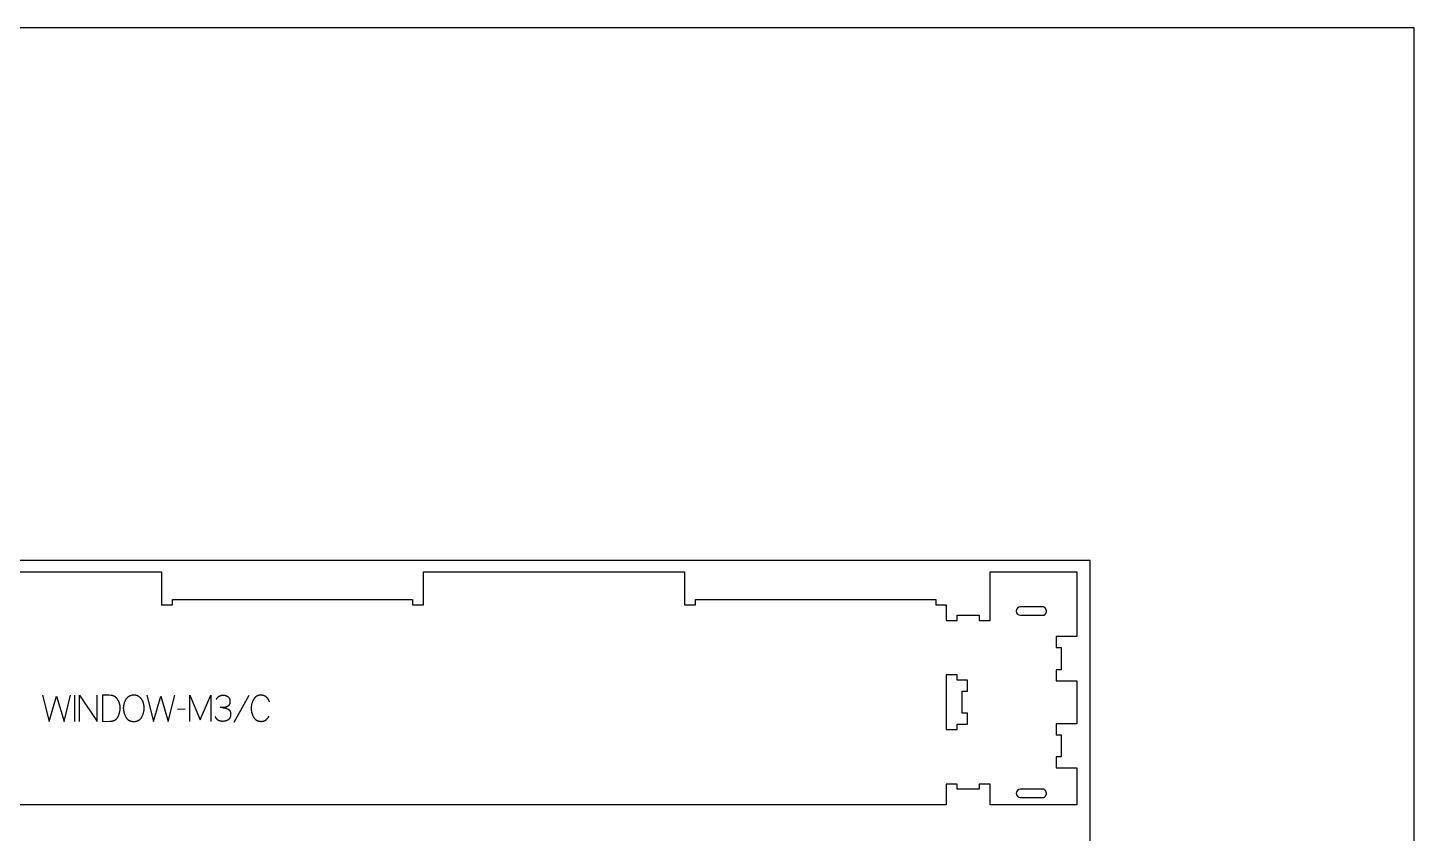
# Model space of a CAD drawing. Extents: x 0 to 4485, y 0 to 8771.
# Drawn here: x 1593 to 3183, y 4670 to 5593 of the extents above; entities that cross this region are included whole.
import ezdxf

# ---------------------------------------------------------------- set-up
doc = ezdxf.new("R2010")
doc.units = 0
for name, color, linetype in [('0_SHEET_SPRUCEPLY_2440X122', 1, 'CONTINUOUS'), ('1_ANYTOOL_1MMDEEP_LABELS_S', 2, 'CONTINUOUS'), ('3_ANYTOOL_CUTTHROUGH_INSID', 4, 'CONTINUOUS'), ('4_ANYTOOL_CUTTHROUGH_OUTSI', 5, 'CONTINUOUS'), ('DONOTCUT', 7, 'CONTINUOUS')]:
    doc.layers.add(name, color=color, linetype=linetype)

msp = doc.modelspace()

# ---------------------------------------------------------------- linework, layer by layer
at = {"layer": '0_SHEET_SPRUCEPLY_2440X122'}
msp.add_lwpolyline([(371.7, 4982.6), (371.7, 3762.6), (2811.7, 3762.6), (2811.7, 4982.6)], close=True, dxfattribs=at)
at = {"layer": '1_ANYTOOL_1MMDEEP_LABELS_S', "color": 2}
for points in [[(1610.1, 4827.9), (1617.8, 4797.9), (1626.2, 4827), (1634.7, 4797.9), (1642.2, 4827.9)], [(1646.6, 4827.9), (1646.6, 4797.9)], [(1652.6, 4797.9), (1652.6, 4827.9), (1672.6, 4797.9), (1672.6, 4827.9)], [(1729.5, 4827.9), (1737.2, 4797.9), (1745.6, 4827), (1754.1, 4797.9), (1761.6, 4827.9)], [(1779, 4797.9), (1779, 4827.9), (1791, 4799.6), (1803, 4827.8), (1803, 4797.9)], [(1809.2, 4823), (1809.4, 4823.3), (1809.6, 4823.6), (1809.7, 4823.9), (1809.9, 4824.2), (1810.1, 4824.4), (1810.3, 4824.7), (1810.5, 4824.9), (1810.6, 4825), (1810.7, 4825.2), (1810.8, 4825.3), (1810.9, 4825.4), (1811, 4825.5), (1811.1, 4825.6), (1811.2, 4825.7), (1811.3, 4825.8), (1811.4, 4825.9), (1811.5, 4826), (1811.7, 4826.1), (1811.8, 4826.2), (1811.9, 4826.3), (1812, 4826.4), (1812.1, 4826.5), (1812.3, 4826.5), (1812.4, 4826.6), (1812.5, 4826.7), (1812.6, 4826.8), (1812.8, 4826.9), (1812.9, 4826.9), (1813, 4827), (1813.2, 4827.1), (1813.3, 4827.1), (1813.5, 4827.2), (1813.6, 4827.2), (1813.7, 4827.3), (1813.9, 4827.4), (1814, 4827.4), (1814.2, 4827.5), (1814.3, 4827.5), (1814.5, 4827.5), (1814.8, 4827.6), (1815.1, 4827.7), (1815.4, 4827.8), (1815.7, 4827.8), (1816, 4827.9), (1816.4, 4827.9), (1816.7, 4827.9), (1817.1, 4827.9), (1817.4, 4827.9), (1817.6, 4827.9), (1817.8, 4827.9), (1818, 4827.9), (1818.2, 4827.9), (1818.4, 4827.9), (1818.6, 4827.9), (1818.8, 4827.8), (1819, 4827.8), (1819.2, 4827.8), (1819.4, 4827.8), (1819.6, 4827.7), (1819.8, 4827.7), (1820, 4827.6), (1820.1, 4827.6), (1820.3, 4827.5), (1820.5, 4827.5), (1820.7, 4827.4), (1820.8, 4827.3), (1821, 4827.3), (1821.2, 4827.2), (1821.3, 4827.1), (1821.5, 4827), (1821.6, 4827), (1821.8, 4826.9), (1821.9, 4826.8), (1822.1, 4826.7), (1822.2, 4826.6), (1822.4, 4826.5), (1822.5, 4826.4), (1822.7, 4826.3), (1822.8, 4826.2), (1822.9, 4826), (1823.1, 4825.9), (1823.2, 4825.8), (1823.3, 4825.7), (1823.4, 4825.6), (1823.5, 4825.4), (1823.6, 4825.3), (1823.7, 4825.1), (1823.8, 4825), (1823.9, 4824.9), (1824, 4824.7), (1824.1, 4824.6), (1824.2, 4824.4), (1824.3, 4824.3), (1824.4, 4824.1), (1824.4, 4823.9), (1824.5, 4823.8), (1824.6, 4823.6), (1824.6, 4823.4), (1824.7, 4823.3), (1824.7, 4823.1), (1824.8, 4822.9), (1824.8, 4822.7), (1824.9, 4822.5), (1824.9, 4822.3), (1824.9, 4822.1), (1824.9, 4821.9), (1825, 4821.7), (1825, 4821.5), (1825, 4821.3), (1825, 4821.1), (1825, 4820.9), (1825, 4820.3), (1825, 4820), (1825, 4819.7), (1824.9, 4819.4), (1824.9, 4819.1), (1824.9, 4818.9), (1824.8, 4818.8), (1824.8, 4818.6), (1824.8, 4818.5), (1824.7, 4818.4), (1824.7, 4818.2), (1824.7, 4818.1), (1824.6, 4818), (1824.6, 4817.9), (1824.5, 4817.7), (1824.5, 4817.6), (1824.5, 4817.5), (1824.4, 4817.4), (1824.4, 4817.3), (1824.3, 4817.2), (1824.2, 4817), (1824.2, 4816.9), (1824.1, 4816.8), (1824.1, 4816.7), (1824, 4816.6), (1823.9, 4816.5), (1823.8, 4816.4), (1823.7, 4816.3), (1823.5, 4816.1), (1823.4, 4815.9), (1823.2, 4815.8), (1823.1, 4815.7), (1823.1, 4815.6), (1823, 4815.5), (1822.9, 4815.5), (1822.8, 4815.4), (1822.7, 4815.3), (1822.6, 4815.3), (1822.5, 4815.2), (1822.5, 4815.1), (1822.4, 4815.1), (1822.3, 4815), (1822.2, 4815), (1822.1, 4814.9), (1822, 4814.9), (1821.9, 4814.8), (1821.8, 4814.7), (1821.7, 4814.7), (1821.6, 4814.6), (1821.5, 4814.6), (1821.4, 4814.6), (1821.3, 4814.5), (1821.2, 4814.5), (1821, 4814.4), (1820.8, 4814.3), (1820.5, 4814.3), (1820.3, 4814.2), (1820.1, 4814.1), (1819.9, 4814.1), (1819.6, 4814), (1819.4, 4814), (1819.2, 4813.9), (1819, 4813.9), (1818.7, 4813.9), (1818.5, 4813.8), (1818.2, 4813.8), (1818, 4813.8), (1817.8, 4813.8), (1817.5, 4813.8), (1817.3, 4813.7), (1813.6, 4813.7)], [(1846.8, 4827.5), (1829.6, 4796.7)], [(1870.4, 4820.4), (1870.2, 4820.8), (1870.1, 4821.2), (1869.9, 4821.6), (1869.7, 4822), (1869.5, 4822.4), (1869.3, 4822.7), (1869.1, 4823.1), (1868.8, 4823.4), (1868.6, 4823.7), (1868.3, 4824.1), (1868.1, 4824.4), (1867.8, 4824.7), (1867.5, 4825), (1867.2, 4825.3), (1866.9, 4825.5), (1866.6, 4825.8), (1866.5, 4825.9), (1866.3, 4826.1), (1866.2, 4826.2), (1866, 4826.3), (1865.8, 4826.4), (1865.7, 4826.5), (1865.5, 4826.6), (1865.3, 4826.7), (1865.1, 4826.8), (1865, 4826.9), (1864.8, 4827), (1864.6, 4827.1), (1864.4, 4827.2), (1864.2, 4827.3), (1864, 4827.3), (1863.9, 4827.4), (1863.7, 4827.5), (1863.5, 4827.5), (1863.3, 4827.6), (1863.1, 4827.6), (1862.9, 4827.7), (1862.7, 4827.7), (1862.5, 4827.8), (1862.3, 4827.8), (1862.1, 4827.8), (1861.8, 4827.9), (1861.6, 4827.9), (1861.4, 4827.9), (1861.2, 4827.9), (1861, 4827.9), (1860.8, 4827.9), (1860.5, 4827.9), (1860.2, 4827.9), (1859.8, 4827.9), (1859.5, 4827.9), (1859.2, 4827.9), (1858.9, 4827.8), (1858.6, 4827.8), (1858.2, 4827.7), (1857.9, 4827.6), (1857.6, 4827.6), (1857.3, 4827.5), (1857.1, 4827.4), (1856.8, 4827.3), (1856.5, 4827.2), (1856.3, 4827.1), (1856.2, 4827), (1856.1, 4827), (1855.9, 4826.9), (1855.8, 4826.8), (1855.7, 4826.8), (1855.6, 4826.7), (1855.4, 4826.6), (1855.3, 4826.5), (1855.2, 4826.5), (1855, 4826.4), (1854.9, 4826.3), (1854.8, 4826.2), (1854.7, 4826.1), (1854.4, 4825.9), (1854.2, 4825.7), (1854, 4825.5), (1853.8, 4825.3), (1853.6, 4825.1), (1853.3, 4824.8), (1853.1, 4824.6), (1852.9, 4824.3), (1852.7, 4824.1), (1852.6, 4823.8), (1852.4, 4823.5), (1852.2, 4823.2), (1851.9, 4822.7), (1851.5, 4822.1), (1851.2, 4821.5), (1851, 4820.8), (1850.7, 4820.2), (1850.5, 4819.6), (1850.3, 4819), (1850.1, 4818.3), (1849.9, 4817.7), (1849.8, 4817), (1849.7, 4816.4), (1849.6, 4815.7), (1849.5, 4815), (1849.4, 4814.3), (1849.4, 4813.6), (1849.4, 4812.9), (1849.4, 4812.2), (1849.4, 4811.5), (1849.5, 4810.9), (1849.6, 4810.2), (1849.7, 4809.5), (1849.8, 4808.9), (1849.9, 4808.2), (1850, 4807.9), (1850.1, 4807.6), (1850.2, 4807.2), (1850.3, 4806.9), (1850.4, 4806.6), (1850.5, 4806.3), (1850.6, 4806), (1850.7, 4805.7), (1851, 4805), (1851.3, 4804.4), (1851.6, 4803.8), (1851.9, 4803.2), (1852.2, 4802.6), (1852.4, 4802.3), (1852.6, 4802.1), (1852.8, 4801.8), (1853, 4801.5), (1853.2, 4801.3), (1853.4, 4801), (1853.6, 4800.8), (1853.8, 4800.6), (1854.1, 4800.4), (1854.3, 4800.2), (1854.5, 4800), (1854.7, 4799.9), (1854.8, 4799.8), (1854.9, 4799.7), (1855, 4799.6), (1855.2, 4799.5), (1855.3, 4799.4), (1855.4, 4799.3), (1855.6, 4799.3), (1855.7, 4799.2), (1855.8, 4799.1), (1856, 4799), (1856.1, 4799), (1856.4, 4798.8), (1856.7, 4798.7), (1856.9, 4798.6), (1857.2, 4798.5), (1857.5, 4798.4), (1857.9, 4798.3), (1858.2, 4798.2), (1858.5, 4798.2), (1858.8, 4798.1), (1859.1, 4798), (1859.5, 4798), (1859.8, 4798), (1860.2, 4798), (1860.5, 4797.9), (1860.9, 4797.9), (1861.3, 4797.9), (1861.6, 4798), (1861.8, 4798), (1862, 4798), (1862.2, 4798), (1862.4, 4798), (1862.5, 4798.1), (1862.7, 4798.1), (1862.9, 4798.1), (1863.1, 4798.2), (1863.2, 4798.2), (1863.4, 4798.2), (1863.6, 4798.3), (1863.7, 4798.3), (1863.9, 4798.4), (1864, 4798.5), (1864.2, 4798.5), (1864.4, 4798.6), (1864.5, 4798.6), (1864.7, 4798.7), (1864.8, 4798.8), (1865, 4798.9), (1865.1, 4798.9), (1865.3, 4799), (1865.4, 4799.1), (1865.6, 4799.2), (1865.7, 4799.3), (1865.8, 4799.4), (1866, 4799.5), (1866.1, 4799.6), (1866.4, 4799.8), (1866.6, 4800), (1866.9, 4800.2), (1867.1, 4800.4), (1867.4, 4800.7), (1867.6, 4800.9), (1867.8, 4801.2), (1868.1, 4801.4), (1868.3, 4801.7), (1868.5, 4802), (1868.7, 4802.2), (1868.9, 4802.5), (1869.1, 4802.8), (1869.3, 4803.1), (1869.5, 4803.4), (1869.7, 4803.8)], [(1773.8, 4811.8), (1765, 4811.7)], [(1816.3, 4813.7), (1816.8, 4813.7), (1817.2, 4813.6), (1817.6, 4813.6), (1818.1, 4813.5), (1818.5, 4813.5), (1818.9, 4813.4), (1819.3, 4813.3), (1819.7, 4813.2), (1820.1, 4813.1), (1820.5, 4812.9), (1820.9, 4812.8), (1821.3, 4812.7), (1821.7, 4812.5), (1822.1, 4812.3), (1822.4, 4812.2), (1822.8, 4812), (1823, 4811.9), (1823.2, 4811.8), (1823.3, 4811.7), (1823.3, 4811.7), (1823.4, 4811.6), (1823.5, 4811.5), (1823.6, 4811.5), (1823.7, 4811.4), (1823.7, 4811.4), (1823.8, 4811.3), (1823.9, 4811.2), (1824, 4811.2), (1824, 4811.1), (1824.1, 4811), (1824.2, 4811), (1824.2, 4810.9), (1824.3, 4810.8), (1824.4, 4810.8), (1824.4, 4810.7), (1824.5, 4810.6), (1824.6, 4810.5), (1824.6, 4810.5), (1824.7, 4810.4), (1824.7, 4810.3), (1824.8, 4810.2), (1824.8, 4810.1), (1824.9, 4810), (1824.9, 4810), (1825, 4809.9), (1825, 4809.8), (1825.1, 4809.7), (1825.1, 4809.6), (1825.2, 4809.5), (1825.2, 4809.4), (1825.2, 4809.3), (1825.3, 4809.2), (1825.4, 4809.1), (1825.4, 4808.9), (1825.5, 4808.7), (1825.5, 4808.4), (1825.6, 4808.2), (1825.6, 4808), (1825.7, 4807.8), (1825.7, 4807.6), (1825.7, 4807.3), (1825.7, 4807.1), (1825.8, 4806.9), (1825.8, 4806.6), (1825.8, 4806.4), (1825.8, 4806.1), (1825.8, 4805.8), (1825.8, 4805.6), (1825.7, 4805.3), (1825.7, 4805), (1825.7, 4804.8), (1825.7, 4804.5), (1825.6, 4804.3), (1825.6, 4804), (1825.5, 4803.8), (1825.5, 4803.6), (1825.4, 4803.4), (1825.4, 4803.1), (1825.3, 4802.9), (1825.2, 4802.7), (1825.2, 4802.5), (1825.1, 4802.3), (1825, 4802.1), (1824.9, 4801.9), (1824.8, 4801.7), (1824.7, 4801.6), (1824.6, 4801.4), (1824.5, 4801.2), (1824.4, 4801.1), (1824.3, 4800.9), (1824.1, 4800.7), (1824, 4800.6), (1823.9, 4800.5), (1823.9, 4800.4), (1823.8, 4800.4), (1823.7, 4800.3), (1823.7, 4800.2), (1823.6, 4800.2), (1823.5, 4800.1), (1823.4, 4800), (1823.3, 4799.9), (1823.1, 4799.8), (1823, 4799.7), (1822.8, 4799.6), (1822.6, 4799.4), (1822.5, 4799.3), (1822.3, 4799.2), (1822.1, 4799.1), (1821.9, 4799), (1821.7, 4799), (1821.6, 4798.9), (1821.4, 4798.8), (1821.2, 4798.7), (1821, 4798.6), (1820.8, 4798.6), (1820.6, 4798.5), (1820.4, 4798.4), (1820.1, 4798.4), (1819.9, 4798.3), (1819.7, 4798.3), (1819.5, 4798.2), (1819.2, 4798.2), (1819, 4798.1), (1818.8, 4798.1), (1818.5, 4798.1), (1818.1, 4798), (1817.6, 4798), (1817, 4797.9), (1816.5, 4797.9), (1816.1, 4797.9), (1815.8, 4798), (1815.4, 4798), (1815, 4798), (1814.7, 4798.1), (1814.5, 4798.1), (1814.3, 4798.1), (1814.2, 4798.2), (1814, 4798.2), (1813.8, 4798.2), (1813.7, 4798.3), (1813.5, 4798.3), (1813.4, 4798.4), (1813.2, 4798.4), (1813, 4798.5), (1812.9, 4798.5), (1812.7, 4798.6), (1812.6, 4798.7), (1812.4, 4798.7), (1812.3, 4798.8), (1812.2, 4798.9), (1812, 4798.9), (1811.9, 4799), (1811.7, 4799.1), (1811.6, 4799.2), (1811.5, 4799.3), (1811.3, 4799.4), (1811.2, 4799.5), (1811.1, 4799.5), (1810.9, 4799.6), (1810.8, 4799.7), (1810.7, 4799.8), (1810.6, 4799.9), (1810.5, 4800.1), (1810.3, 4800.2), (1810.2, 4800.3), (1810.1, 4800.4), (1810, 4800.5), (1809.9, 4800.6), (1809.8, 4800.8), (1809.7, 4800.9), (1809.6, 4801), (1809.5, 4801.1), (1809.4, 4801.3), (1809.3, 4801.4), (1809.2, 4801.6), (1809.1, 4801.7), (1809, 4801.8), (1808.9, 4802), (1808.7, 4802.3), (1808.6, 4802.6), (1808.4, 4802.9), (1808.3, 4803.3), (1808.1, 4803.6)]]:
    msp.add_lwpolyline(points, dxfattribs=at)
for points in [[(1678.7, 4827.9), (1678.7, 4797.9), (1687.2, 4798), (1687.6, 4798), (1688, 4798), (1688.4, 4798.1), (1688.8, 4798.1), (1689.2, 4798.2), (1689.6, 4798.2), (1689.9, 4798.3), (1690.3, 4798.4), (1690.6, 4798.5), (1691, 4798.5), (1691.3, 4798.7), (1691.6, 4798.8), (1691.9, 4798.9), (1692.1, 4799), (1692.3, 4799), (1692.4, 4799.1), (1692.6, 4799.2), (1692.7, 4799.2), (1692.9, 4799.3), (1693, 4799.4), (1693.1, 4799.5), (1693.3, 4799.6), (1693.4, 4799.6), (1693.6, 4799.7), (1693.7, 4799.8), (1693.8, 4799.9), (1693.9, 4800), (1694.1, 4800.1), (1694.2, 4800.2), (1694.3, 4800.3), (1694.4, 4800.4), (1694.6, 4800.5), (1694.7, 4800.6), (1694.8, 4800.8), (1694.9, 4800.9), (1695, 4801), (1695.1, 4801.1), (1695.2, 4801.2), (1695.4, 4801.4), (1695.5, 4801.5), (1695.6, 4801.6), (1695.7, 4801.7), (1695.8, 4801.9), (1695.9, 4802), (1695.9, 4802.2), (1696.1, 4802.4), (1696.3, 4802.7), (1696.5, 4803), (1696.8, 4803.7), (1697.1, 4804.3), (1697.4, 4804.9), (1697.6, 4805.5), (1697.9, 4806.2), (1698.1, 4806.8), (1698.3, 4807.5), (1698.4, 4808.1), (1698.6, 4808.8), (1698.7, 4809.5), (1698.8, 4810.2), (1698.9, 4810.8), (1699, 4811.5), (1699, 4812.2), (1699.1, 4812.9), (1699.1, 4813.6), (1699.1, 4814.2), (1699, 4814.8), (1699, 4815.4), (1698.9, 4816), (1698.8, 4816.5), (1698.8, 4816.8), (1698.7, 4817.1), (1698.7, 4817.4), (1698.6, 4817.7), (1698.5, 4818), (1698.5, 4818.2), (1698.4, 4818.5), (1698.3, 4818.8), (1698.2, 4819), (1698.1, 4819.3), (1698, 4819.6), (1697.9, 4819.9), (1697.8, 4820.1), (1697.7, 4820.4), (1697.4, 4820.9), (1697.2, 4821.4), (1696.9, 4821.9), (1696.6, 4822.4), (1696.4, 4822.8), (1696.2, 4823.1), (1696, 4823.3), (1695.8, 4823.6), (1695.6, 4823.9), (1695.4, 4824.1), (1695.2, 4824.4), (1695, 4824.6), (1694.7, 4824.9), (1694.5, 4825.1), (1694.3, 4825.3), (1694, 4825.5), (1693.8, 4825.7), (1693.6, 4825.9), (1693.3, 4826.1), (1693.1, 4826.2), (1692.8, 4826.4), (1692.6, 4826.5), (1692.3, 4826.7), (1692.1, 4826.8), (1691.8, 4826.9), (1691.5, 4827), (1691.3, 4827.1), (1691, 4827.2), (1690.7, 4827.3), (1690.4, 4827.4), (1690.2, 4827.5), (1689.9, 4827.5), (1689.6, 4827.6), (1689.3, 4827.6), (1689, 4827.6), (1688.7, 4827.7), (1686.3, 4827.8), (1683.8, 4827.8), (1681.3, 4827.9)], [(1715.2, 4828.3), (1715.5, 4828.3), (1715.9, 4828.3), (1716.3, 4828.2), (1716.6, 4828.2), (1716.8, 4828.2), (1716.9, 4828.1), (1717.1, 4828.1), (1717.3, 4828.1), (1717.4, 4828), (1717.6, 4828), (1717.8, 4828), (1717.9, 4827.9), (1718.1, 4827.9), (1718.2, 4827.8), (1718.4, 4827.8), (1718.6, 4827.7), (1718.7, 4827.6), (1718.9, 4827.6), (1719, 4827.5), (1719.2, 4827.4), (1719.3, 4827.4), (1719.4, 4827.3), (1719.6, 4827.2), (1719.7, 4827.1), (1719.9, 4827.1), (1720, 4827), (1720.1, 4826.9), (1720.3, 4826.8), (1720.5, 4826.6), (1720.8, 4826.4), (1721, 4826.2), (1721.3, 4826), (1721.5, 4825.8), (1721.7, 4825.6), (1722, 4825.4), (1722.2, 4825.1), (1722.4, 4824.9), (1722.6, 4824.6), (1722.8, 4824.4), (1723, 4824.1), (1723.2, 4823.9), (1723.4, 4823.6), (1723.5, 4823.3), (1723.7, 4823), (1723.9, 4822.8), (1724, 4822.5), (1724.2, 4822.2), (1724.3, 4821.9), (1724.5, 4821.6), (1724.6, 4821.3), (1724.8, 4821), (1724.9, 4820.7), (1725, 4820.3), (1725.1, 4820), (1725.2, 4819.7), (1725.3, 4819.4), (1725.4, 4819), (1725.5, 4818.7), (1725.6, 4818.4), (1725.7, 4818), (1725.8, 4817.4), (1726, 4816.7), (1726.1, 4816), (1726.1, 4815.3), (1726.2, 4814.7), (1726.3, 4814), (1726.3, 4813.4), (1726.3, 4812.8), (1726.3, 4812.1), (1726.3, 4811.5), (1726.2, 4810.9), (1726.1, 4810.2), (1726, 4809.6), (1725.9, 4808.9), (1725.8, 4808.3), (1725.6, 4807.7), (1725.4, 4807), (1725.2, 4806.4), (1725, 4805.8), (1724.7, 4805.1), (1724.5, 4804.5), (1724.2, 4803.8), (1723.9, 4803.2), (1723.5, 4802.6), (1723.4, 4802.3), (1723.2, 4801.9), (1723, 4801.7), (1722.8, 4801.4), (1722.6, 4801.1), (1722.4, 4800.8), (1722.2, 4800.6), (1722, 4800.3), (1721.8, 4800.2), (1721.7, 4800.1), (1721.6, 4800), (1721.5, 4799.9), (1721.4, 4799.8), (1721.3, 4799.7), (1721.1, 4799.6), (1721, 4799.5), (1720.9, 4799.4), (1720.8, 4799.3), (1720.6, 4799.2), (1720.5, 4799.1), (1720.4, 4799), (1720.2, 4798.9), (1720.1, 4798.8), (1720, 4798.7), (1719.8, 4798.7), (1719.7, 4798.6), (1719.6, 4798.5), (1719.4, 4798.4), (1719.3, 4798.4), (1719.1, 4798.3), (1719, 4798.2), (1718.8, 4798.2), (1718.7, 4798.1), (1718.5, 4798.1), (1718.4, 4798), (1718.2, 4798), (1717.9, 4797.9), (1717.6, 4797.8), (1717.3, 4797.7), (1716.9, 4797.6), (1716.6, 4797.6), (1716.3, 4797.5), (1715.9, 4797.5), (1715.5, 4797.5), (1715.2, 4797.5), (1714.8, 4797.5), (1714.4, 4797.5), (1714.1, 4797.5), (1713.7, 4797.5), (1713.3, 4797.5), (1713, 4797.6), (1712.6, 4797.6), (1712.3, 4797.7), (1711.9, 4797.8), (1711.6, 4797.9), (1711.3, 4798), (1711.1, 4798), (1711, 4798.1), (1710.8, 4798.1), (1710.7, 4798.2), (1710.5, 4798.3), (1710.4, 4798.3), (1710.2, 4798.4), (1710.1, 4798.5), (1709.9, 4798.5), (1709.8, 4798.6), (1709.6, 4798.7), (1709.5, 4798.8), (1709.4, 4798.8), (1709.2, 4798.9), (1709.1, 4799), (1709, 4799.1), (1708.8, 4799.2), (1708.7, 4799.3), (1708.6, 4799.4), (1708.4, 4799.5), (1708.3, 4799.6), (1708.2, 4799.7), (1708.1, 4799.8), (1707.9, 4799.9), (1707.8, 4800), (1707.7, 4800.1), (1707.6, 4800.3), (1707.5, 4800.4), (1707.4, 4800.5), (1707.3, 4800.6), (1707, 4800.9), (1706.8, 4801.2), (1706.6, 4801.4), (1706.4, 4801.7), (1706.2, 4802), (1706.1, 4802.3), (1705.9, 4802.6), (1705.5, 4803.3), (1705.2, 4803.9), (1704.9, 4804.6), (1704.7, 4805.2), (1704.4, 4805.9), (1704.2, 4806.5), (1704, 4807.2), (1703.8, 4807.8), (1703.6, 4808.5), (1703.5, 4809.1), (1703.4, 4809.8), (1703.3, 4810.5), (1703.2, 4811.1), (1703.2, 4811.8), (1703.1, 4812.4), (1703.1, 4813.1), (1703.1, 4813.8), (1703.2, 4814.4), (1703.2, 4815.1), (1703.3, 4815.8), (1703.4, 4816.5), (1703.5, 4817.1), (1703.7, 4817.8), (1703.8, 4818.4), (1704, 4819.1), (1704.2, 4819.7), (1704.5, 4820.4), (1704.7, 4821), (1705, 4821.6), (1705.3, 4822.2), (1705.7, 4822.9), (1706, 4823.5), (1706.2, 4823.8), (1706.4, 4824), (1706.6, 4824.3), (1706.8, 4824.6), (1707, 4824.8), (1707.2, 4825.1), (1707.4, 4825.3), (1707.7, 4825.6), (1707.8, 4825.7), (1707.9, 4825.8), (1708, 4825.9), (1708.1, 4826), (1708.3, 4826.1), (1708.4, 4826.2), (1708.5, 4826.3), (1708.7, 4826.4), (1708.8, 4826.5), (1708.9, 4826.6), (1709, 4826.7), (1709.2, 4826.8), (1709.3, 4826.8), (1709.5, 4826.9), (1709.6, 4827), (1709.7, 4827.1), (1709.9, 4827.1), (1710, 4827.2), (1710.3, 4827.4), (1710.6, 4827.5), (1710.9, 4827.6), (1711.3, 4827.7), (1711.6, 4827.8), (1711.9, 4827.9), (1712.2, 4828), (1712.6, 4828), (1712.9, 4828.1), (1713.3, 4828.2), (1713.6, 4828.2), (1714, 4828.2), (1714.4, 4828.3), (1714.8, 4828.3)]]:
    msp.add_lwpolyline(points, close=True, dxfattribs=at)
at = {"layer": '3_ANYTOOL_CUTTHROUGH_INSID', "color": 4}
for points in [[(2731.7, 4929.1, 1), (2731.7, 4919.6), (2757.4, 4919.6), (2757.5, 4919.6), (2757.6, 4919.6), (2757.7, 4919.6), (2757.8, 4919.6), (2757.9, 4919.7), (2758, 4919.7), (2758.1, 4919.7), (2758.2, 4919.7), (2758.3, 4919.7), (2758.4, 4919.8), (2758.5, 4919.8), (2758.6, 4919.8), (2758.7, 4919.9), (2758.8, 4919.9), (2758.9, 4919.9), (2759, 4920), (2759.1, 4920), (2759.2, 4920.1), (2759.3, 4920.1), (2759.4, 4920.2), (2759.5, 4920.2), (2759.5, 4920.3), (2759.6, 4920.4), (2759.7, 4920.4), (2759.8, 4920.5), (2759.9, 4920.6), (2760, 4920.6), (2760, 4920.7), (2760.1, 4920.8), (2760.2, 4920.9), (2760.3, 4921), (2760.3, 4921.1), (2760.4, 4921.1), (2760.5, 4921.2), (2760.6, 4921.3), (2760.6, 4921.4), (2760.7, 4921.5), (2760.7, 4921.6), (2760.8, 4921.7), (2760.8, 4921.8), (2760.9, 4921.9), (2760.9, 4922), (2761, 4922.1), (2761, 4922.2), (2761.1, 4922.3), (2761.1, 4922.4), (2761.2, 4922.5), (2761.2, 4922.6), (2761.2, 4922.8), (2761.3, 4922.9), (2761.3, 4923), (2761.3, 4923.1), (2761.3, 4923.2), (2761.4, 4923.3), (2761.4, 4923.4), (2761.4, 4923.5), (2761.4, 4923.6), (2761.4, 4923.7), (2761.4, 4923.8), (2761.4, 4923.9), (2761.4, 4924), (2761.4, 4924.2), (2761.5, 4924.3), (2761.5, 4924.4), (2761.5, 4924.5), (2761.4, 4924.6), (2761.4, 4924.7), (2761.4, 4924.8), (2761.4, 4924.9), (2761.4, 4925), (2761.4, 4925.1), (2761.4, 4925.2), (2761.4, 4925.3), (2761.4, 4925.4), (2761.3, 4925.5), (2761.3, 4925.7), (2761.3, 4925.8), (2761.3, 4925.9), (2761.2, 4926), (2761.2, 4926.1), (2761.2, 4926.2), (2761.1, 4926.3), (2761.1, 4926.4), (2761, 4926.5), (2761, 4926.6), (2760.9, 4926.7), (2760.9, 4926.8), (2760.8, 4926.9), (2760.8, 4927), (2760.7, 4927.1), (2760.7, 4927.2), (2760.6, 4927.3), (2760.6, 4927.4), (2760.5, 4927.5), (2760.4, 4927.6), (2760.3, 4927.7), (2760.3, 4927.8), (2760.2, 4927.9), (2760.1, 4927.9), (2760, 4928), (2760, 4928.1), (2759.9, 4928.2), (2759.8, 4928.2), (2759.7, 4928.3), (2759.6, 4928.4), (2759.5, 4928.4), (2759.5, 4928.5), (2759.4, 4928.6), (2759.3, 4928.6), (2759.2, 4928.7), (2759.1, 4928.7), (2759, 4928.8), (2758.9, 4928.8), (2758.8, 4928.8), (2758.7, 4928.9), (2758.6, 4928.9), (2758.5, 4929), (2758.4, 4929), (2758.3, 4929), (2758.2, 4929), (2758.1, 4929.1), (2758, 4929.1), (2757.9, 4929.1), (2757.8, 4929.1), (2757.7, 4929.1), (2757.6, 4929.1), (2757.5, 4929.1), (2757.4, 4929.1)], [(2731.7, 4710.6), (2757.4, 4710.6), (2757.5, 4710.6), (2757.6, 4710.6), (2757.7, 4710.6), (2757.8, 4710.6), (2757.9, 4710.7), (2758, 4710.7), (2758.1, 4710.7), (2758.2, 4710.7), (2758.3, 4710.7), (2758.4, 4710.8), (2758.5, 4710.8), (2758.6, 4710.8), (2758.7, 4710.9), (2758.8, 4710.9), (2758.9, 4710.9), (2759, 4711), (2759.1, 4711), (2759.2, 4711.1), (2759.3, 4711.1), (2759.4, 4711.2), (2759.5, 4711.2), (2759.5, 4711.3), (2759.6, 4711.4), (2759.7, 4711.4), (2759.8, 4711.5), (2759.9, 4711.6), (2760, 4711.6), (2760, 4711.7), (2760.1, 4711.8), (2760.2, 4711.9), (2760.3, 4712), (2760.3, 4712.1), (2760.4, 4712.1), (2760.5, 4712.2), (2760.6, 4712.3), (2760.6, 4712.4), (2760.7, 4712.5), (2760.7, 4712.6), (2760.8, 4712.7), (2760.8, 4712.8), (2760.9, 4712.9), (2760.9, 4713), (2761, 4713.1), (2761, 4713.2), (2761.1, 4713.3), (2761.1, 4713.4), (2761.2, 4713.5), (2761.2, 4713.6), (2761.2, 4713.8), (2761.3, 4713.9), (2761.3, 4714), (2761.3, 4714.1), (2761.3, 4714.2), (2761.4, 4714.3), (2761.4, 4714.4), (2761.4, 4714.5), (2761.4, 4714.6), (2761.4, 4714.7), (2761.4, 4714.8), (2761.4, 4714.9), (2761.4, 4715), (2761.4, 4715.2), (2761.5, 4715.3), (2761.5, 4715.4), (2761.5, 4715.5), (2761.4, 4715.6), (2761.4, 4715.7), (2761.4, 4715.8), (2761.4, 4715.9), (2761.4, 4716), (2761.4, 4716.1), (2761.4, 4716.2), (2761.4, 4716.3), (2761.4, 4716.4), (2761.3, 4716.5), (2761.3, 4716.7), (2761.3, 4716.8), (2761.3, 4716.9), (2761.2, 4717), (2761.2, 4717.1), (2761.2, 4717.2), (2761.1, 4717.3), (2761.1, 4717.4), (2761, 4717.5), (2761, 4717.6), (2760.9, 4717.7), (2760.9, 4717.8), (2760.8, 4717.9), (2760.8, 4718), (2760.7, 4718.1), (2760.7, 4718.2), (2760.6, 4718.3), (2760.6, 4718.4), (2760.5, 4718.5), (2760.4, 4718.6), (2760.3, 4718.7), (2760.3, 4718.8), (2760.2, 4718.9), (2760.1, 4718.9), (2760, 4719), (2760, 4719.1), (2759.9, 4719.2), (2759.8, 4719.2), (2759.7, 4719.3), (2759.6, 4719.4), (2759.5, 4719.4), (2759.5, 4719.5), (2759.4, 4719.6), (2759.3, 4719.6), (2759.2, 4719.7), (2759.1, 4719.7), (2759, 4719.8), (2758.9, 4719.8), (2758.8, 4719.8), (2758.7, 4719.9), (2758.6, 4719.9), (2758.5, 4720), (2758.4, 4720), (2758.3, 4720), (2758.2, 4720), (2758.1, 4720.1), (2758, 4720.1), (2757.9, 4720.1), (2757.8, 4720.1), (2757.7, 4720.1), (2757.6, 4720.1), (2757.5, 4720.1), (2757.4, 4720.1), (2731.7, 4720.1, 1)]]:
    msp.add_lwpolyline(points, format="xyb", close=True, dxfattribs=at)
msp.add_lwpolyline([(2646.7, 4788.7), (2659, 4788.7), (2659, 4794.7), (2671, 4794.7), (2671, 4807.2), (2665, 4807.2), (2665, 4832.7), (2671, 4832.7), (2671, 4845.2), (2659, 4845.2), (2659, 4851.2), (2646.5, 4851.2), (2646.5, 4788.7)], close=True, dxfattribs=at)
at = {"layer": '4_ANYTOOL_CUTTHROUGH_OUTSI', "color": 5}
msp.add_lwpolyline([(1447, 4969.6), (1746.5, 4969.6), (1746.5, 4931.7), (1759, 4931.7), (1759, 4937.7), (2034.5, 4937.7), (2034.5, 4931.7), (2047, 4931.7), (2047, 4969.6), (2346.5, 4969.6), (2346.5, 4931.7), (2359, 4931.7), (2359, 4937.7), (2634.5, 4937.7), (2634.5, 4931.7), (2646.5, 4931.7), (2646.5, 4913.6), (2659, 4913.6), (2659, 4919.6), (2684.5, 4919.6), (2684.5, 4913.6), (2697, 4913.6), (2697, 4969.6), (2796.5, 4969.6), (2796.5, 4895.1), (2772.5, 4895.1), (2772.5, 4882.6), (2778.5, 4882.6), (2778.5, 4857.1), (2772.5, 4857.1), (2772.5, 4844.6), (2796.5, 4844.6), (2796.5, 4795.1), (2772.5, 4795.1), (2772.5, 4782.6), (2778.5, 4782.6), (2778.5, 4757.1), (2772.5, 4757.1), (2772.5, 4744.6), (2796.5, 4744.6), (2796.5, 4702.1), (2697, 4702.1), (2697, 4726.1), (2684.5, 4726.1), (2684.5, 4720.1), (2659, 4720.1), (2659, 4726.1), (2646.5, 4726.1), (2646.5, 4702.2), (2346.5, 4702.2), (2346.5, 4702.1), (2047, 4702.1), (2047, 4702.2), (1746.5, 4702.2), (1746.5, 4702.1), (1447, 4702.1)], dxfattribs=at)
at = {"layer": 'DONOTCUT'}
msp.add_lwpolyline([(0, 0), (3183.4, 0), (3183.4, 5593.4), (0, 5593.4)], close=True, dxfattribs=at)

doc.saveas('drawing.dxf')
